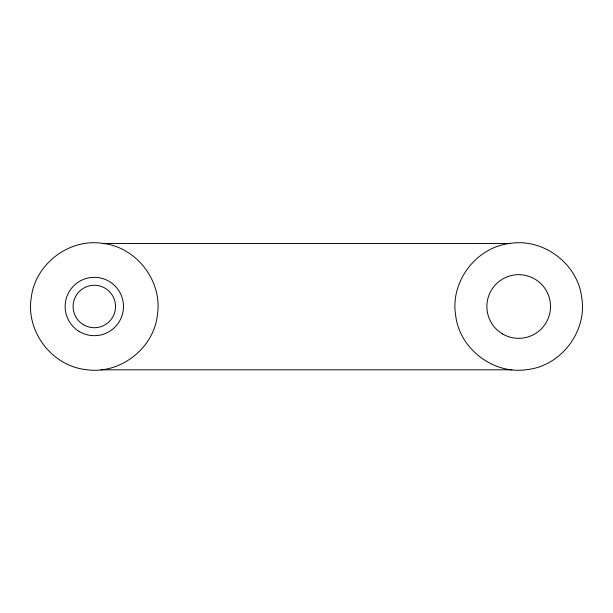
<?xml version="1.0" encoding="UTF-8"?>
<svg xmlns="http://www.w3.org/2000/svg" width="613" height="613" viewBox="0 0 613 613"><rect width="100%" height="100%" fill="white"/><g stroke="black" fill="none" stroke-linecap="round" stroke-linejoin="round"><path stroke-width="0.92" d="M509.886 243.453C476.079 247.307 450.08 281.735 455.651 315.304C459.497 349.119 493.932 375.11 527.502 369.547C561.309 365.693 587.3 331.265 581.737 297.696C577.89 263.881 543.455 237.89 509.886 243.453L103.076 243.453C69.507 237.905 35.087 263.919 31.255 297.734C25.715 331.304 51.73 365.723 85.536 369.547C119.114 375.095 153.534 349.081 157.357 315.266C162.905 281.696 136.891 247.277 103.076 243.453M101.053 369.8L511.985 369.8M502.637 333.985A31.83 31.83 0 0 0 550.52 306.661A31.83 31.83 0 0 0 502.921 278.854A31.83 31.83 0 0 0 502.637 333.985M83.391 324.698A21.217 21.217 0 0 0 115.528 306.852A21.217 21.217 0 0 0 84.004 287.949A21.217 21.217 0 0 0 83.391 324.698M79.092 331.395A29.179 29.179 0 0 0 123.474 307.228A29.179 29.179 0 0 0 80.357 280.877A29.179 29.179 0 0 0 79.092 331.395"/></g></svg>
